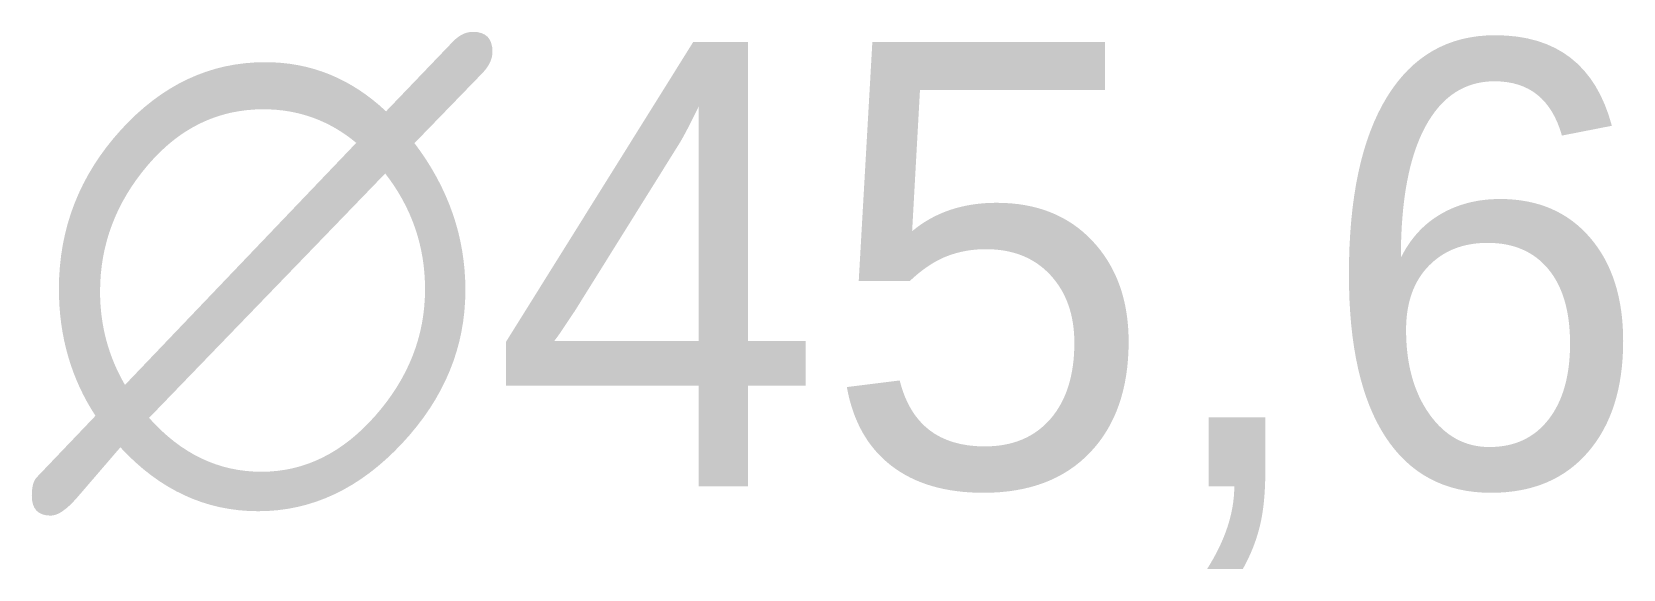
# Model space of a CAD drawing. Extents: x 0 to 3.58, y -1.19 to 0.02.
import ezdxf

# ---------------------------------------------------------------- set-up
doc = ezdxf.new("R2010")
doc.units = 0

msp = doc.modelspace()

# ---------------------------------------------------------------- texts
at = {"insert": (0, 0), "char_height": 1, "width": 1, "attachment_point": 1}
msp.add_mtext('∅45,6', dxfattribs=at)

doc.saveas('drawing.dxf')
